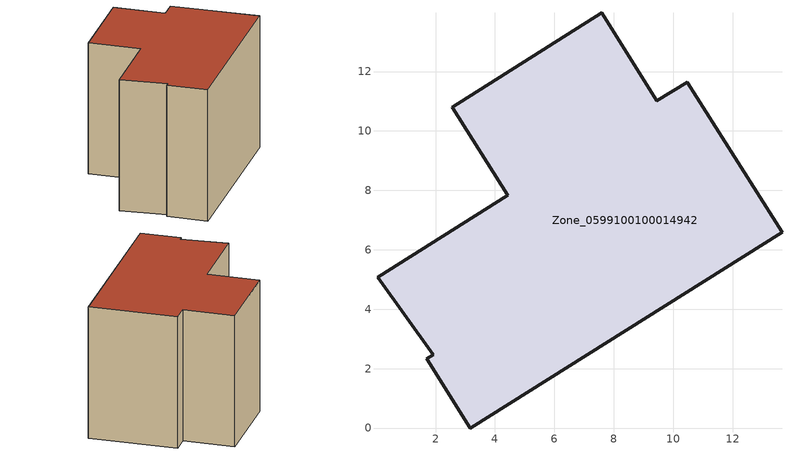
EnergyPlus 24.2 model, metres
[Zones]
Zone_0599100100014942
 floor ground (C_G): 13.66,6.59 3.17,0 1.71,2.33 1.93,2.47 0.05,5.08 4.43,7.84 2.57,10.8 7.6,13.97 9.45,11.01 10.48,11.64 z0
 wall outside (C_F): 3.17,0 13.66,6.59 10.48,11.64 9.45,11.01 7.6,13.97 2.57,10.8 4.43,7.84 0.05,5.08 1.93,2.47 1.71,2.33 3.17,0 z0:9.24
 roof outside (C_R): 0.05,5.08 1.93,2.47 1.71,2.33 3.17,0 13.66,6.59 10.48,11.64 9.45,11.01 7.6,13.97 2.57,10.8 4.43,7.84 z9.24
[BUILDING]
Pand.0599100100014942: North Axis=0; Terrain=City; Loads Convergence Tolerance Value=0.04; Temperature Convergence Tolerance Value=0.4; Solar Distribution=FullExterior; Maximum Number of Warmup Days=25; Minimum Number of Warmup Days=1
[Site:Location]
Rotterdam.The.Hague.AP_ZH_NLD Design_Conditions: Latitude=51.96; Longitude=4.45; Time Zone=1; Elevation=-4.5
[SITE:GROUNDTEMPERATURE:BUILDINGSURFACE]
18, 18, 18, 18, 18, 18, 18, 18, 18, 18, 18, 18
[MATERIAL] Thermal Absorptance=0.9; Solar Absorptance=0.7; Visible Absorptance=0.7
Name | Roughness | Thickness | Conductivity | Density | Specific Heat
G.TC.2015-2018 | MediumSmooth | 0.15 | 0.0428571 | 540 | 1210
F.TC.2015-2018 | Rough | 0.3 | 0.0666667 | 1920 | 840
R.TC.2015-2018 | MediumRough | 0.2 | 0.0333333 | 1500 | 1000
[CONSTRUCTION]
C_G: G.TC.2015-2018
C_F: F.TC.2015-2018
C_R: R.TC.2015-2018
[ZONE]
Zone_0599100100014942: Type=1; Multiplier=1; Ceiling Height=Autocalculate; Volume=Autocalculate; Floor Area=autocalculate; Part of Total Floor Area=Yes
[ZONEINFILTRATION:DESIGNFLOWRATE]
Infil_Zone_0599100100014942: Zone or ZoneList or Space or SpaceList=Zone_0599100100014942; Schedule=AlwaysOn; Design Flow Rate Calculation Method=Flow/Area; Flow Rate per Floor Area=0.0015; Constant Term Coefficient=1; Temperature Term Coefficient=0; Velocity Term Coefficient=0; Velocity Squared Term Coefficient=0
[HVACTEMPLATE:ZONE:IDEALLOADSAIRSYSTEM]
Zone_0599100100014942: Maximum Heating Supply Air Temperature=50; Minimum Cooling Supply Air Temperature=13; Maximum Heating Supply Air Humidity Ratio=0.0156; Minimum Cooling Supply Air Humidity Ratio=0.0077; Heating Limit=NoLimit; Cooling Limit=NoLimit; Dehumidification Control Type=ConstantSensibleHeatRatio; Cooling Sensible Heat Ratio=0.7; Dehumidification Setpoint=60; Humidification Control Type=None; Humidification Setpoint=30; Outdoor Air Method=None; Outdoor Air Flow Rate per Person=0.00944; Outdoor Air Flow Rate per Zone Floor Area=0; Outdoor Air Flow Rate per Zone=0; Demand Controlled Ventilation Type=None; Outdoor Air Economizer Type=NoEconomizer; Heat Recovery Type=None; Sensible Heat Recovery Effectiveness=0.7; Latent Heat Recovery Effectiveness=0.65
[ZONECONTROL:THERMOSTAT]
ThermostatControl_Zone_0599100100014942: Zone or ZoneList=Zone_0599100100014942; Control Type Schedule=DualSetpointControlType; Control 1=Thermostat_Zone_0599100100014942; Temperature Difference Between Cutout And Setpoint=0
[THERMOSTATSETPOINT:DUALSETPOINT]
Thermostat_Zone_0599100100014942: Heating Setpoint Temperature Schedule=HeatingSetpoint_Zone_0599100100014942; Cooling Setpoint Temperature Schedule=CoolingSetpoint_Zone_0599100100014942
[SCHEDULE:COMPACT]
HeatingSetpoint_Zone_0599100100014942: Through: 12/31, For: AllDays, Until: 24:00, 21
CoolingSetpoint_Zone_0599100100014942: Through: 12/31, For: AllDays, Until: 24:00, 24
DualSetpointControlType: Through: 12/31, For: AllDays, Until: 24:00, 4
AlwaysOn: Through: 12/31, For: AllDays, Until: 24:00, 1
